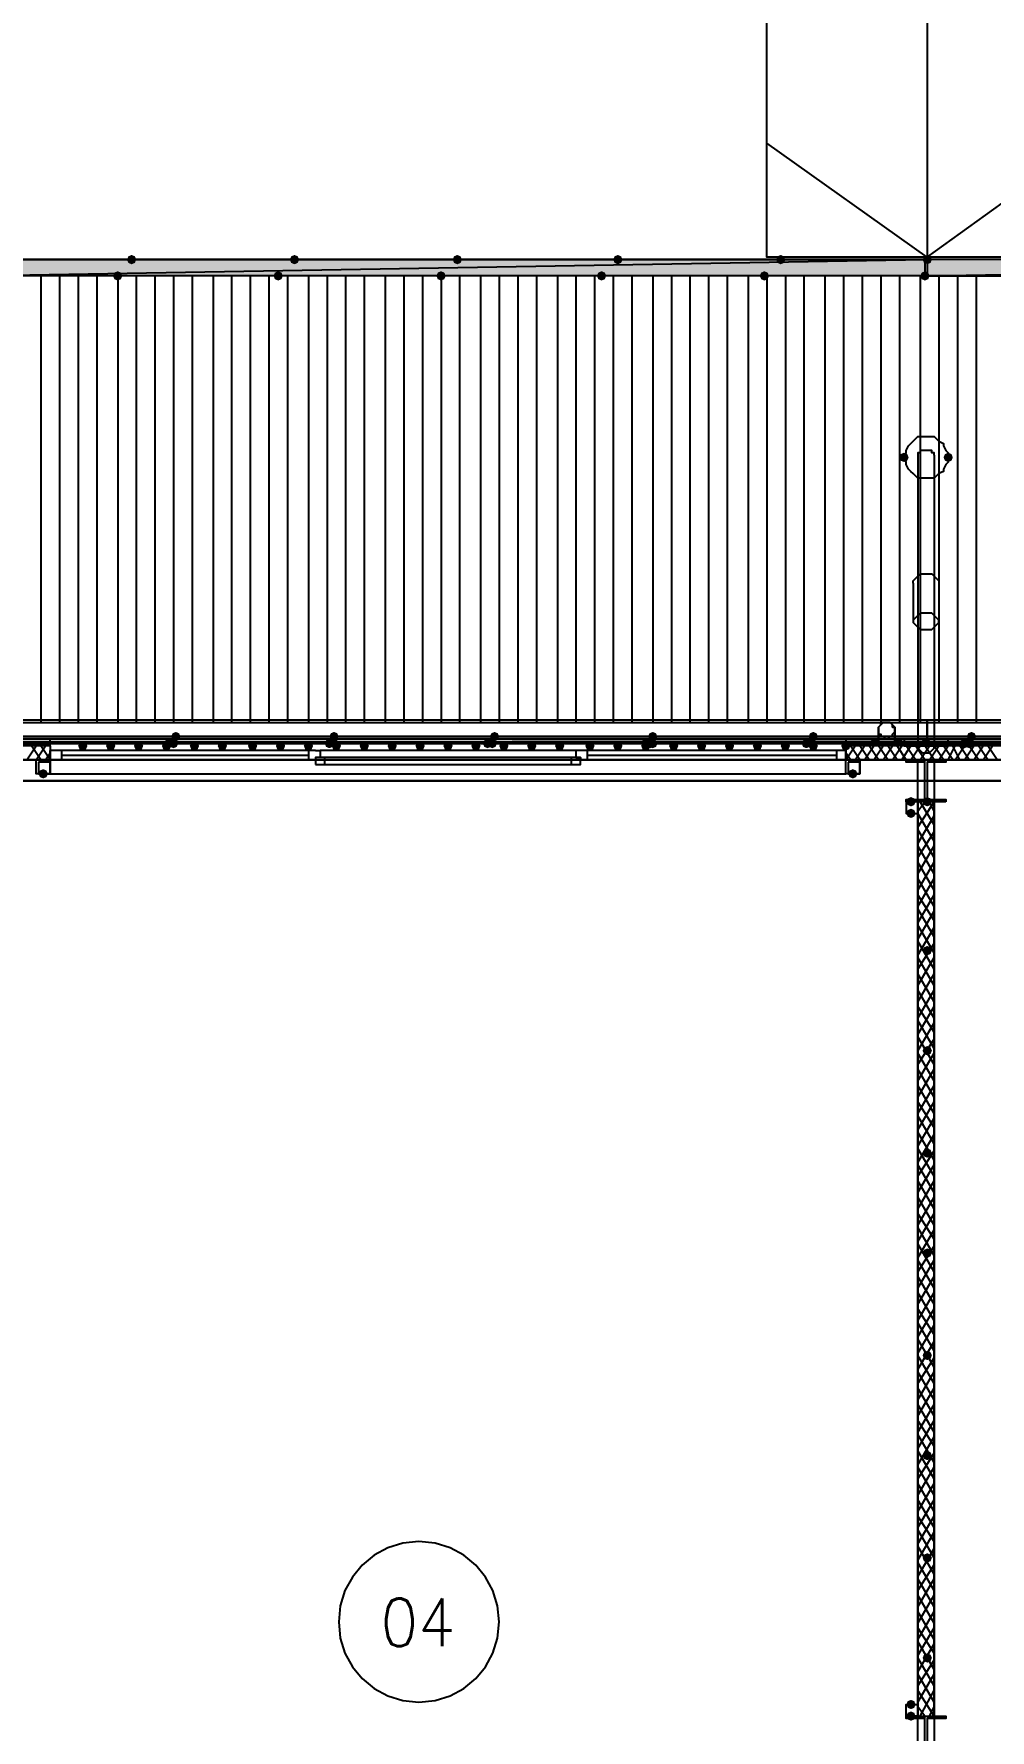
# Model space of a CAD drawing. Header units: millimetres. Extents: x 0 to 420, y 0 to 297.
# Drawn here: x 173.86 to 191.26, y 203.16 to 234.02 of the extents above; entities that cross this region are included whole.
import ezdxf

# ---------------------------------------------------------------- set-up
doc = ezdxf.new("R2010")
doc.units = ezdxf.units.MM
doc.layers.get('0').update_dxf_attribs({"linetype": 'CONTINUOUS'})
doc.styles.get("Standard").update_dxf_attribs({"font": 'STANDARD'})

msp = doc.modelspace()

# ---------------------------------------------------------------- hatches: boundary and pattern name
at = {"true_color": 0x0000fe}
for points in [[(175.725667, 229.912333), (175.700796, 229.852537), (175.641, 229.827667), (175.581204, 229.852537), (175.556333, 229.912333), (175.581204, 229.972129), (175.641, 229.997), (175.700796, 229.972129)], [(178.689, 229.912333), (178.664129, 229.852537), (178.604333, 229.827667), (178.544537, 229.852537), (178.519667, 229.912333), (178.544537, 229.972129), (178.604333, 229.997), (178.664129, 229.972129)], [(181.652333, 229.912333), (181.627462, 229.852537), (181.567667, 229.827667), (181.507871, 229.852537), (181.483, 229.912333), (181.507871, 229.972129), (181.567667, 229.997), (181.627462, 229.972129)], [(184.573333, 229.912333), (184.548463, 229.852537), (184.488667, 229.827667), (184.428871, 229.852537), (184.404, 229.912333), (184.428871, 229.972129), (184.488667, 229.997), (184.548462, 229.972129)], [(187.536667, 229.912333), (187.511796, 229.852537), (187.452, 229.827667), (187.392204, 229.852537), (187.367333, 229.912333), (187.392204, 229.972129), (187.452, 229.997), (187.511796, 229.972129)], [(190.203667, 229.912333), (190.178796, 229.852537), (190.119, 229.827667), (190.059204, 229.852537), (190.034333, 229.912333), (190.059204, 229.972129), (190.119, 229.997), (190.178796, 229.972129)], [(190.203667, 229.912333), (190.178796, 229.852537), (190.119, 229.827667), (190.059204, 229.852537), (190.034333, 229.912333), (190.059204, 229.972129), (190.119, 229.997), (190.178796, 229.972129)], [(175.471667, 229.616), (175.446796, 229.556204), (175.387, 229.531333), (175.327204, 229.556204), (175.302333, 229.616), (175.327204, 229.675796), (175.387, 229.700667), (175.446796, 229.675796)], [(178.392667, 229.616), (178.367796, 229.556204), (178.308, 229.531333), (178.248204, 229.556204), (178.223333, 229.616), (178.248204, 229.675796), (178.308, 229.700667), (178.367796, 229.675796)], [(181.356, 229.616), (181.331129, 229.556204), (181.271333, 229.531333), (181.211538, 229.556204), (181.186667, 229.616), (181.211537, 229.675796), (181.271333, 229.700667), (181.331129, 229.675796)], [(184.277, 229.616), (184.252129, 229.556204), (184.192333, 229.531333), (184.132538, 229.556204), (184.107667, 229.616), (184.132537, 229.675796), (184.192333, 229.700667), (184.252129, 229.675796)], [(187.240333, 229.616), (187.215462, 229.556204), (187.155667, 229.531333), (187.095871, 229.556204), (187.071, 229.616), (187.095871, 229.675796), (187.155667, 229.700667), (187.215462, 229.675796)], [(190.161333, 229.616), (190.136462, 229.556204), (190.076667, 229.531333), (190.016871, 229.556204), (189.992, 229.616), (190.016871, 229.675796), (190.076667, 229.700667), (190.136462, 229.675796)], [(176.53, 221.234), (176.505129, 221.174204), (176.445333, 221.149333), (176.385538, 221.174204), (176.360667, 221.234), (176.385537, 221.293796), (176.445333, 221.318667), (176.505129, 221.293796)], [(179.408667, 221.234), (179.383796, 221.174204), (179.324, 221.149333), (179.264204, 221.174204), (179.239333, 221.234), (179.264204, 221.293796), (179.324, 221.318667), (179.383796, 221.293796)], [(182.329667, 221.234), (182.304796, 221.174204), (182.245, 221.149333), (182.185204, 221.174204), (182.160333, 221.234), (182.185204, 221.293796), (182.245, 221.318667), (182.304796, 221.293796)], [(185.208333, 221.234), (185.183462, 221.174204), (185.123667, 221.149333), (185.063871, 221.174204), (185.039, 221.234), (185.063871, 221.293796), (185.123667, 221.318667), (185.183462, 221.293796)], [(188.129333, 221.234), (188.104463, 221.174204), (188.044667, 221.149333), (187.984871, 221.174204), (187.96, 221.234), (187.984871, 221.293796), (188.044667, 221.318667), (188.104462, 221.293796)], [(191.008, 221.234), (190.983129, 221.174204), (190.923333, 221.149333), (190.863538, 221.174204), (190.838667, 221.234), (190.863537, 221.293796), (190.923333, 221.318667), (190.983129, 221.293796)], [(176.403, 221.107), (176.378129, 221.047204), (176.318333, 221.022333), (176.258537, 221.047204), (176.233667, 221.107), (176.258537, 221.166796), (176.318333, 221.191667), (176.378129, 221.166796)], [(176.487667, 221.107), (176.462796, 221.047204), (176.403, 221.022333), (176.343204, 221.047204), (176.318333, 221.107), (176.343204, 221.166796), (176.403, 221.191667), (176.462796, 221.166796)], [(176.487667, 221.107), (176.462796, 221.047204), (176.403, 221.022333), (176.343204, 221.047204), (176.318333, 221.107), (176.343204, 221.166796), (176.403, 221.191667), (176.462796, 221.166796)], [(179.324, 221.107), (179.299129, 221.047204), (179.239333, 221.022333), (179.179538, 221.047204), (179.154667, 221.107), (179.179537, 221.166796), (179.239333, 221.191667), (179.299129, 221.166796)], [(179.408667, 221.107), (179.383796, 221.047204), (179.324, 221.022333), (179.264204, 221.047204), (179.239333, 221.107), (179.264204, 221.166796), (179.324, 221.191667), (179.383796, 221.166796)], [(179.408667, 221.107), (179.383796, 221.047204), (179.324, 221.022333), (179.264204, 221.047204), (179.239333, 221.107), (179.264204, 221.166796), (179.324, 221.191667), (179.383796, 221.166796)], [(182.202667, 221.107), (182.177796, 221.047204), (182.118, 221.022333), (182.058204, 221.047204), (182.033333, 221.107), (182.058204, 221.166796), (182.118, 221.191667), (182.177796, 221.166796)], [(182.287333, 221.107), (182.262462, 221.047204), (182.202667, 221.022333), (182.142871, 221.047204), (182.118, 221.107), (182.142871, 221.166796), (182.202667, 221.191667), (182.262462, 221.166796)], [(182.287333, 221.107), (182.262462, 221.047204), (182.202667, 221.022333), (182.142871, 221.047204), (182.118, 221.107), (182.142871, 221.166796), (182.202667, 221.191667), (182.262462, 221.166796)], [(185.081333, 221.107), (185.056462, 221.047204), (184.996667, 221.022333), (184.936871, 221.047204), (184.912, 221.107), (184.936871, 221.166796), (184.996667, 221.191667), (185.056462, 221.166796)], [(185.166, 221.107), (185.141129, 221.047204), (185.081333, 221.022333), (185.021538, 221.047204), (184.996667, 221.107), (185.021537, 221.166796), (185.081333, 221.191667), (185.141129, 221.166796)], [(185.208333, 221.107), (185.183462, 221.047204), (185.123667, 221.022333), (185.063871, 221.047204), (185.039, 221.107), (185.063871, 221.166796), (185.123667, 221.191667), (185.183462, 221.166796)], [(188.002333, 221.107), (187.977463, 221.047204), (187.917667, 221.022333), (187.857871, 221.047204), (187.833, 221.107), (187.857871, 221.166796), (187.917667, 221.191667), (187.977462, 221.166796)], [(188.087, 221.107), (188.062129, 221.047204), (188.002333, 221.022333), (187.942537, 221.047204), (187.917667, 221.107), (187.942537, 221.166796), (188.002333, 221.191667), (188.062129, 221.166796)], [(188.087, 221.107), (188.062129, 221.047204), (188.002333, 221.022333), (187.942537, 221.047204), (187.917667, 221.107), (187.942537, 221.166796), (188.002333, 221.191667), (188.062129, 221.166796)], [(190.881, 221.107), (190.856129, 221.047204), (190.796333, 221.022333), (190.736538, 221.047204), (190.711667, 221.107), (190.736537, 221.166796), (190.796333, 221.191667), (190.856129, 221.166796)], [(190.965667, 221.107), (190.940796, 221.047204), (190.881, 221.022333), (190.821204, 221.047204), (190.796333, 221.107), (190.821204, 221.166796), (190.881, 221.191667), (190.940796, 221.166796)], [(190.965667, 221.107), (190.940796, 221.047204), (190.881, 221.022333), (190.821204, 221.047204), (190.796333, 221.107), (190.821204, 221.166796), (190.881, 221.191667), (190.940796, 221.166796)]]:
    msp.add_hatch(color=0, dxfattribs=at).paths.add_polyline_path(points, flags=0)
at = {"true_color": 0x000007}
h = msp.add_hatch(color=0, dxfattribs=at)
h.paths.add_polyline_path([(190.076667, 229.616), (172.72, 229.616), (190.076667, 229.912333)], flags=0)
h.paths.add_polyline_path([(172.72, 229.616), (190.076667, 229.912333), (172.72, 229.912333)], flags=0)
h = msp.add_hatch(color=0, dxfattribs=at)
h.paths.add_polyline_path([(207.475667, 229.616), (190.119, 229.616), (207.475667, 229.912333)], flags=0)
h.paths.add_polyline_path([(190.119, 229.616), (207.475667, 229.912333), (190.119, 229.912333)], flags=0)
for points in [[(189.780333, 226.314), (189.755462, 226.254204), (189.695667, 226.229333), (189.635871, 226.254204), (189.611, 226.314), (189.635871, 226.373796), (189.695667, 226.398667), (189.755462, 226.373796)], [(190.584667, 226.314), (190.559796, 226.254204), (190.5, 226.229333), (190.440204, 226.254204), (190.415333, 226.314), (190.440204, 226.373796), (190.5, 226.398667), (190.559796, 226.373796)], [(174.836667, 221.064667), (174.811796, 221.004871), (174.752, 220.98), (174.692204, 221.004871), (174.667333, 221.064667), (174.692204, 221.124462), (174.752, 221.149333), (174.811796, 221.124463)], [(175.344667, 221.064667), (175.319796, 221.004871), (175.26, 220.98), (175.200204, 221.004871), (175.175333, 221.064667), (175.200204, 221.124462), (175.26, 221.149333), (175.319796, 221.124463)], [(175.852667, 221.064667), (175.827796, 221.004871), (175.768, 220.98), (175.708204, 221.004871), (175.683333, 221.064667), (175.708204, 221.124462), (175.768, 221.149333), (175.827796, 221.124463)], [(176.360667, 221.064667), (176.335796, 221.004871), (176.276, 220.98), (176.216204, 221.004871), (176.191333, 221.064667), (176.216204, 221.124462), (176.276, 221.149333), (176.335796, 221.124463)], [(176.868667, 221.064667), (176.843796, 221.004871), (176.784, 220.98), (176.724204, 221.004871), (176.699333, 221.064667), (176.724204, 221.124462), (176.784, 221.149333), (176.843796, 221.124463)], [(177.376667, 221.064667), (177.351796, 221.004871), (177.292, 220.98), (177.232204, 221.004871), (177.207333, 221.064667), (177.232204, 221.124462), (177.292, 221.149333), (177.351796, 221.124463)], [(177.927, 221.064667), (177.902129, 221.004871), (177.842333, 220.98), (177.782537, 221.004871), (177.757667, 221.064667), (177.782537, 221.124462), (177.842333, 221.149333), (177.902129, 221.124463)], [(178.435, 221.064667), (178.410129, 221.004871), (178.350333, 220.98), (178.290538, 221.004871), (178.265667, 221.064667), (178.290537, 221.124462), (178.350333, 221.149333), (178.410129, 221.124463)], [(178.943, 221.064667), (178.918129, 221.004871), (178.858333, 220.98), (178.798538, 221.004871), (178.773667, 221.064667), (178.798537, 221.124462), (178.858333, 221.149333), (178.918129, 221.124463)], [(179.451, 221.064667), (179.426129, 221.004871), (179.366333, 220.98), (179.306538, 221.004871), (179.281667, 221.064667), (179.306537, 221.124462), (179.366333, 221.149333), (179.426129, 221.124463)], [(179.959, 221.064667), (179.934129, 221.004871), (179.874333, 220.98), (179.814538, 221.004871), (179.789667, 221.064667), (179.814537, 221.124462), (179.874333, 221.149333), (179.934129, 221.124463)], [(180.467, 221.064667), (180.442129, 221.004871), (180.382333, 220.98), (180.322538, 221.004871), (180.297667, 221.064667), (180.322537, 221.124462), (180.382333, 221.149333), (180.442129, 221.124463)], [(180.975, 221.064667), (180.950129, 221.004871), (180.890333, 220.98), (180.830538, 221.004871), (180.805667, 221.064667), (180.830537, 221.124462), (180.890333, 221.149333), (180.950129, 221.124463)], [(181.483, 221.064667), (181.458129, 221.004871), (181.398333, 220.98), (181.338538, 221.004871), (181.313667, 221.064667), (181.338537, 221.124462), (181.398333, 221.149333), (181.458129, 221.124463)], [(181.991, 221.064667), (181.966129, 221.004871), (181.906333, 220.98), (181.846538, 221.004871), (181.821667, 221.064667), (181.846537, 221.124462), (181.906333, 221.149333), (181.966129, 221.124463)], [(182.499, 221.064667), (182.474129, 221.004871), (182.414333, 220.98), (182.354537, 221.004871), (182.329667, 221.064667), (182.354537, 221.124462), (182.414333, 221.149333), (182.474129, 221.124463)], [(183.007, 221.064667), (182.982129, 221.004871), (182.922333, 220.98), (182.862537, 221.004871), (182.837667, 221.064667), (182.862537, 221.124462), (182.922333, 221.149333), (182.982129, 221.124463)], [(183.515, 221.064667), (183.490129, 221.004871), (183.430333, 220.98), (183.370538, 221.004871), (183.345667, 221.064667), (183.370537, 221.124462), (183.430333, 221.149333), (183.490129, 221.124463)], [(184.065333, 221.064667), (184.040462, 221.004871), (183.980667, 220.98), (183.920871, 221.004871), (183.896, 221.064667), (183.920871, 221.124462), (183.980667, 221.149333), (184.040462, 221.124463)], [(184.573333, 221.064667), (184.548463, 221.004871), (184.488667, 220.98), (184.428871, 221.004871), (184.404, 221.064667), (184.428871, 221.124462), (184.488667, 221.149333), (184.548462, 221.124463)], [(185.081333, 221.064667), (185.056462, 221.004871), (184.996667, 220.98), (184.936871, 221.004871), (184.912, 221.064667), (184.936871, 221.124462), (184.996667, 221.149333), (185.056462, 221.124463)], [(185.589333, 221.064667), (185.564462, 221.004871), (185.504667, 220.98), (185.444871, 221.004871), (185.42, 221.064667), (185.444871, 221.124462), (185.504667, 221.149333), (185.564462, 221.124463)], [(186.097333, 221.064667), (186.072462, 221.004871), (186.012667, 220.98), (185.952871, 221.004871), (185.928, 221.064667), (185.952871, 221.124462), (186.012667, 221.149333), (186.072462, 221.124463)], [(186.605333, 221.064667), (186.580462, 221.004871), (186.520667, 220.98), (186.460871, 221.004871), (186.436, 221.064667), (186.460871, 221.124462), (186.520667, 221.149333), (186.580462, 221.124463)], [(187.113333, 221.064667), (187.088462, 221.004871), (187.028667, 220.98), (186.968871, 221.004871), (186.944, 221.064667), (186.968871, 221.124462), (187.028667, 221.149333), (187.088462, 221.124463)], [(187.621333, 221.064667), (187.596462, 221.004871), (187.536667, 220.98), (187.476871, 221.004871), (187.452, 221.064667), (187.476871, 221.124462), (187.536667, 221.149333), (187.596462, 221.124463)], [(188.129333, 221.064667), (188.104463, 221.004871), (188.044667, 220.98), (187.984871, 221.004871), (187.96, 221.064667), (187.984871, 221.124462), (188.044667, 221.149333), (188.104462, 221.124463)], [(188.722, 221.064667), (188.697129, 221.004871), (188.637333, 220.98), (188.577538, 221.004871), (188.552667, 221.064667), (188.577537, 221.124462), (188.637333, 221.149333), (188.697129, 221.124463)], [(174.117, 220.556667), (174.092129, 220.496871), (174.032333, 220.472), (173.972537, 220.496871), (173.947667, 220.556667), (173.972537, 220.616462), (174.032333, 220.641333), (174.092129, 220.616463)], [(188.849, 220.556667), (188.824129, 220.496871), (188.764333, 220.472), (188.704538, 220.496871), (188.679667, 220.556667), (188.704537, 220.616462), (188.764333, 220.641333), (188.824129, 220.616463)], [(189.907333, 220.048667), (189.882462, 219.988871), (189.822667, 219.964), (189.762871, 219.988871), (189.738, 220.048667), (189.762871, 220.108462), (189.822667, 220.133333), (189.882462, 220.108463)], [(190.203667, 220.048667), (190.178796, 219.988871), (190.119, 219.964), (190.059204, 219.988871), (190.034333, 220.048667), (190.059204, 220.108462), (190.119, 220.133333), (190.178796, 220.108463)], [(189.907333, 219.837), (189.882462, 219.777204), (189.822667, 219.752333), (189.762871, 219.777204), (189.738, 219.837), (189.762871, 219.896796), (189.822667, 219.921667), (189.882462, 219.896796)], [(190.203667, 217.339333), (190.178796, 217.279538), (190.119, 217.254667), (190.059204, 217.279538), (190.034333, 217.339333), (190.059204, 217.399129), (190.119, 217.424), (190.178796, 217.399129)], [(190.203667, 215.519), (190.178796, 215.459204), (190.119, 215.434333), (190.059204, 215.459204), (190.034333, 215.519), (190.059204, 215.578796), (190.119, 215.603667), (190.178796, 215.578796)], [(190.203667, 213.656333), (190.178796, 213.596537), (190.119, 213.571667), (190.059204, 213.596537), (190.034333, 213.656333), (190.059204, 213.716129), (190.119, 213.741), (190.178796, 213.716129)], [(190.203667, 211.836), (190.178796, 211.776204), (190.119, 211.751333), (190.059204, 211.776204), (190.034333, 211.836), (190.059204, 211.895796), (190.119, 211.920667), (190.178796, 211.895796)], [(190.203667, 209.973333), (190.178796, 209.913537), (190.119, 209.888667), (190.059204, 209.913537), (190.034333, 209.973333), (190.059204, 210.033129), (190.119, 210.058), (190.178796, 210.033129)], [(190.203667, 208.153), (190.178796, 208.093204), (190.119, 208.068333), (190.059204, 208.093204), (190.034333, 208.153), (190.059204, 208.212796), (190.119, 208.237667), (190.178796, 208.212796)], [(190.203667, 206.290333), (190.178796, 206.230537), (190.119, 206.205667), (190.059204, 206.230537), (190.034333, 206.290333), (190.059204, 206.350129), (190.119, 206.375), (190.178796, 206.350129)], [(190.203667, 204.47), (190.178796, 204.410204), (190.119, 204.385333), (190.059204, 204.410204), (190.034333, 204.47), (190.059204, 204.529796), (190.119, 204.554667), (190.178796, 204.529796)], [(189.907333, 203.623333), (189.882462, 203.563538), (189.822667, 203.538667), (189.762871, 203.563538), (189.738, 203.623333), (189.762871, 203.683129), (189.822667, 203.708), (189.882462, 203.683129)], [(189.907333, 203.411667), (189.882462, 203.351871), (189.822667, 203.327), (189.762871, 203.351871), (189.738, 203.411667), (189.762871, 203.471462), (189.822667, 203.496333), (189.882462, 203.471463)]]:
    msp.add_hatch(color=0, dxfattribs=at).paths.add_polyline_path(points, flags=0)
h = msp.add_hatch(color=0, dxfattribs=at)
h.paths.add_polyline_path([(119.972667, 221.234), (381.973667, 221.234), (119.972667, 221.107)], flags=0)
h.paths.add_polyline_path([(381.973667, 221.234), (119.972667, 221.107), (381.973667, 221.107)], flags=0)

# ---------------------------------------------------------------- linework, layer by layer
at = {"color": 0, "true_color": 0x000007}
for points in [[(192.997667, 256.032), (192.997667, 229.954667), (187.198, 229.954667), (187.198, 256.032)], [(190.119, 256.032), (190.119, 229.954667), (192.997667, 232.029)], [(190.119, 229.954667), (187.198, 232.029)], [(190.076667, 229.912333), (172.72, 229.912333)], [(179.112333, 229.912333), (183.684333, 229.912333)], [(207.475667, 229.912333), (190.119, 229.912333)], [(189.695667, 226.314), (189.738, 226.398667), (189.738, 226.441), (189.780333, 226.525667), (189.822667, 226.568), (189.865, 226.610333), (189.907333, 226.652667), (189.949667, 226.695), (190.034333, 226.695), (190.119, 226.695), (190.161333, 226.695), (190.246, 226.695), (190.288333, 226.652667), (190.330667, 226.610333), (190.415333, 226.568), (190.415333, 226.525667), (190.457667, 226.441), (190.5, 226.398667), (190.5, 226.314)], [(190.246, 226.356333), (190.246, 226.398667), (190.203667, 226.398667), (190.203667, 226.441), (190.161333, 226.441), (190.119, 226.441), (190.076667, 226.441), (190.034333, 226.441), (189.992, 226.441), (189.992, 226.398667), (189.949667, 226.398667), (189.949667, 226.356333)], [(189.949667, 226.356333), (189.949667, 221.022333)], [(190.246, 226.356333), (190.246, 221.022333)], [(189.865, 224.028), (189.865, 224.070333), (189.907333, 224.112667), (189.949667, 224.155), (189.992, 224.197333), (190.034333, 224.197333), (190.076667, 224.197333), (190.119, 224.197333), (190.161333, 224.197333), (190.203667, 224.197333), (190.246, 224.155), (190.288333, 224.112667), (190.330667, 224.070333), (190.330667, 224.028)], [(189.865, 224.028), (189.865, 223.308333)], [(190.330667, 224.028), (190.330667, 223.308333)], [(119.972667, 221.107), (381.973667, 221.107), (119.972667, 221.107), (381.973667, 221.107)], [(119.972667, 221.107), (381.973667, 221.107)], [(119.972667, 221.107), (381.973667, 221.107)], [(174.159333, 221.064667), (171.238333, 221.064667)], [(173.736, 220.810667), (173.905333, 221.064667)], [(173.99, 220.810667), (173.820667, 221.064667)], [(173.905333, 220.810667), (174.074667, 221.064667)], [(174.159333, 220.810667), (173.99, 221.064667)], [(174.159333, 221.064667), (174.159333, 221.191667), (188.637333, 221.191667), (188.637333, 221.064667)], [(174.159333, 221.064667), (174.159333, 220.98), (174.159333, 220.810667)], [(174.159333, 221.064667), (174.159333, 220.98)], [(174.159333, 220.810667), (174.371, 220.810667), (174.371, 220.98), (174.159333, 220.98)], [(178.858333, 220.98), (174.371, 220.98)], [(178.985333, 220.98), (178.858333, 220.98), (178.858333, 220.810667), (178.985333, 220.810667)], [(178.985333, 220.98), (179.07, 220.98), (179.07, 220.853), (178.985333, 220.853), (178.985333, 220.810667)], [(183.726667, 220.98), (179.07, 220.98)], [(183.853667, 220.98), (183.726667, 220.98), (183.726667, 220.853), (183.811333, 220.853), (183.811333, 220.810667), (183.853667, 220.810667)], [(183.853667, 220.810667), (183.938333, 220.810667), (183.938333, 220.98), (183.853667, 220.98)], [(188.468, 220.98), (183.938333, 220.98)], [(188.637333, 220.98), (188.468, 220.98), (188.468, 220.810667), (188.637333, 220.810667)], [(188.637333, 220.810667), (188.806667, 221.064667)], [(188.637333, 221.064667), (188.637333, 220.98), (188.637333, 220.810667)], [(188.637333, 221.064667), (188.637333, 220.98)], [(191.558333, 221.064667), (188.637333, 221.064667)], [(188.891333, 220.810667), (188.722, 221.064667)], [(188.806667, 220.810667), (188.976, 221.064667)], [(189.060667, 220.810667), (188.891333, 221.064667)], [(188.976, 220.810667), (189.145333, 221.064667)], [(189.23, 220.810667), (189.060667, 221.064667)], [(189.145333, 220.810667), (189.314667, 221.064667)], [(189.399333, 220.810667), (189.23, 221.064667)], [(189.314667, 220.810667), (189.484, 221.064667)], [(189.568667, 220.810667), (189.399333, 221.064667)], [(189.484, 220.810667), (189.653333, 221.064667)], [(189.738, 220.810667), (189.568667, 221.064667)], [(189.653333, 220.810667), (189.822667, 221.064667)], [(189.695667, 221.191667), (189.738, 221.191667), (189.780333, 221.191667), (189.822667, 221.191667), (189.865, 221.191667), (189.907333, 221.191667), (189.949667, 221.191667), (190.034333, 221.191667), (190.119, 221.191667), (190.161333, 221.191667), (190.246, 221.191667), (190.288333, 221.191667), (190.330667, 221.191667), (190.415333, 221.191667), (190.457667, 221.191667), (190.5, 221.191667)], [(189.695667, 221.191667), (189.695667, 221.064667), (189.738, 221.064667), (189.780333, 221.064667), (189.822667, 221.064667), (189.865, 221.064667), (189.907333, 221.064667), (189.949667, 221.064667), (190.034333, 221.064667), (190.119, 221.064667), (190.161333, 221.064667), (190.246, 221.064667), (190.288333, 221.064667), (190.330667, 221.064667), (190.415333, 221.064667), (190.457667, 221.064667), (190.5, 221.064667), (190.5, 221.191667)], [(189.907333, 220.810667), (189.738, 221.064667)], [(189.822667, 220.810667), (189.992, 221.064667)], [(190.076667, 220.810667), (189.907333, 221.064667)], [(189.992, 220.810667), (190.161333, 221.064667)], [(190.246, 220.810667), (190.076667, 221.064667)], [(190.161333, 220.810667), (190.330667, 221.064667)], [(190.415333, 220.810667), (190.246, 221.064667)], [(190.330667, 220.810667), (190.5, 221.064667)], [(190.584667, 220.810667), (190.415333, 221.064667)], [(190.5, 220.810667), (190.627, 221.064667)], [(190.711667, 220.810667), (190.584667, 221.064667)], [(190.627, 220.810667), (190.796333, 221.064667)], [(190.881, 220.810667), (190.711667, 221.064667)], [(190.796333, 220.810667), (190.965667, 221.064667)], [(191.050333, 220.810667), (190.881, 221.064667)], [(190.965667, 220.810667), (191.135, 221.064667)], [(191.219667, 220.810667), (191.050333, 221.064667)], [(191.135, 220.810667), (191.304333, 221.064667)], [(191.389, 220.810667), (191.219667, 221.064667)], [(171.238333, 220.810667), (174.159333, 220.810667)], [(174.032333, 220.810667), (174.032333, 220.768333)], [(174.074667, 220.810667), (174.159333, 220.937667)], [(181.398333, 220.810667), (174.159333, 220.810667), (174.159333, 220.683667)], [(181.398333, 220.810667), (174.159333, 220.810667), (174.159333, 220.683667)], [(174.159333, 220.810667), (188.637333, 220.810667)], [(174.159333, 220.683667), (174.159333, 220.556667), (181.398333, 220.556667)], [(174.159333, 220.683667), (174.159333, 220.556667), (181.398333, 220.556667)], [(174.371, 220.895333), (178.858333, 220.895333)], [(174.371, 220.810667), (178.858333, 220.810667)], [(183.642, 220.853), (179.154667, 220.853)], [(179.154667, 220.810667), (183.642, 220.810667)], [(179.154667, 220.726), (183.642, 220.726)], [(179.154667, 220.726), (183.642, 220.726)], [(188.637333, 220.683667), (188.637333, 220.810667), (181.398333, 220.810667)], [(188.637333, 220.683667), (188.637333, 220.810667), (181.398333, 220.810667)], [(181.398333, 220.556667), (188.637333, 220.556667), (188.637333, 220.683667)], [(181.398333, 220.556667), (188.637333, 220.556667), (188.637333, 220.683667)], [(183.938333, 220.895333), (188.468, 220.895333)], [(183.938333, 220.810667), (188.468, 220.810667)], [(188.722, 220.810667), (188.637333, 220.937667)], [(188.637333, 220.810667), (191.558333, 220.810667)], [(188.764333, 220.810667), (188.764333, 220.768333)], [(189.738, 220.768333), (189.738, 220.810667)], [(189.907333, 220.768333), (189.907333, 220.810667)], [(190.076667, 220.048667), (190.076667, 220.810667)], [(190.288333, 220.768333), (190.288333, 220.810667)], [(190.457667, 220.768333), (190.457667, 220.810667)], [(189.738, 220.048667), (189.738, 220.091)], [(189.907333, 220.048667), (189.907333, 220.091)], [(189.949667, 219.879333), (190.076667, 220.048667)], [(189.949667, 219.583), (190.246, 220.048667)], [(190.246, 219.625333), (189.992, 220.048667)], [(190.246, 219.879333), (190.161333, 220.048667)], [(190.288333, 220.048667), (190.288333, 220.091)], [(190.457667, 220.048667), (190.457667, 220.091)], [(190.246, 219.329), (189.949667, 219.837)], [(189.949667, 219.286667), (190.246, 219.794667)], [(190.246, 219.032667), (189.949667, 219.540667)], [(189.949667, 219.032667), (190.246, 219.498333)], [(189.949667, 218.736333), (190.246, 219.244333)], [(190.246, 218.736333), (189.949667, 219.244333)], [(189.949667, 218.44), (190.246, 218.948)], [(190.246, 218.44), (189.949667, 218.948)], [(189.949667, 218.143667), (190.246, 218.651667)], [(190.246, 218.143667), (189.949667, 218.651667)], [(189.949667, 217.847333), (190.246, 218.355333)], [(190.246, 217.889667), (189.949667, 218.355333)], [(190.246, 217.593333), (189.949667, 218.101333)], [(189.949667, 217.551), (190.246, 218.059)], [(190.246, 217.297), (189.949667, 217.805)], [(189.949667, 217.254667), (190.246, 217.762667)], [(190.246, 217.000667), (189.949667, 217.508667)], [(189.949667, 217.000667), (190.246, 217.466333)], [(189.949667, 216.704333), (190.246, 217.212333)], [(190.246, 216.704333), (189.949667, 217.212333)], [(189.949667, 216.408), (190.246, 216.916)], [(190.246, 216.408), (189.949667, 216.916)], [(189.949667, 216.111667), (190.246, 216.619667)], [(190.246, 216.111667), (189.949667, 216.619667)], [(189.949667, 215.815333), (190.246, 216.323333)], [(190.246, 215.857667), (189.949667, 216.323333)], [(190.246, 215.561333), (189.949667, 216.069333)], [(189.949667, 215.519), (190.246, 216.027)], [(190.246, 215.265), (189.949667, 215.773)], [(189.949667, 215.265), (190.246, 215.730667)], [(189.949667, 214.968667), (190.246, 215.476667)], [(190.246, 214.968667), (189.949667, 215.476667)], [(189.949667, 214.672333), (190.246, 215.180333)], [(190.246, 214.672333), (189.949667, 215.180333)], [(189.949667, 214.376), (190.246, 214.884)], [(190.246, 214.376), (189.949667, 214.884)], [(189.949667, 214.079667), (190.246, 214.587667)], [(190.246, 214.122), (189.949667, 214.587667)], [(190.246, 213.825667), (189.949667, 214.333667)], [(189.949667, 213.783333), (190.246, 214.291333)], [(190.246, 213.529333), (189.949667, 214.037333)], [(189.949667, 213.487), (190.246, 213.995)], [(190.246, 213.233), (189.949667, 213.741)], [(189.949667, 213.233), (190.246, 213.698667)], [(189.949667, 212.936667), (190.246, 213.444667)], [(190.246, 212.936667), (189.949667, 213.444667)], [(189.949667, 212.640333), (190.246, 213.148333)], [(190.246, 212.640333), (189.949667, 213.148333)], [(189.949667, 212.344), (190.246, 212.852)], [(190.246, 212.344), (189.949667, 212.852)], [(189.949667, 212.047667), (190.246, 212.555667)], [(190.246, 212.09), (189.949667, 212.555667)], [(190.246, 211.793667), (189.949667, 212.301667)], [(189.949667, 211.751333), (190.246, 212.259333)], [(190.246, 211.497333), (189.949667, 212.005333)], [(189.949667, 211.497333), (190.246, 211.963)], [(189.949667, 211.201), (190.246, 211.709)], [(190.246, 211.201), (189.949667, 211.709)], [(189.949667, 210.904667), (190.246, 211.412667)], [(190.246, 210.904667), (189.949667, 211.412667)], [(189.949667, 210.608333), (190.246, 211.116333)], [(190.246, 210.608333), (189.949667, 211.116333)], [(189.949667, 210.312), (190.246, 210.82)], [(190.246, 210.354333), (189.949667, 210.82)], [(190.246, 210.058), (189.949667, 210.566)], [(189.949667, 210.015667), (190.246, 210.523667)], [(190.246, 209.761667), (189.949667, 210.269667)], [(189.949667, 209.719333), (190.246, 210.227333)], [(190.246, 209.465333), (189.949667, 209.973333)], [(189.949667, 209.465333), (190.246, 209.931)], [(189.949667, 209.169), (190.246, 209.677)], [(190.246, 209.169), (189.949667, 209.677)], [(189.949667, 208.872667), (190.246, 209.380667)], [(190.246, 208.872667), (189.949667, 209.380667)], [(189.949667, 208.576333), (190.246, 209.084333)], [(190.246, 208.576333), (189.949667, 209.084333)], [(189.949667, 208.28), (190.246, 208.788)], [(190.246, 208.322333), (189.949667, 208.788)], [(190.246, 208.026), (189.949667, 208.534)], [(189.949667, 207.983667), (190.246, 208.491667)], [(190.246, 207.729667), (189.949667, 208.237667)], [(189.949667, 207.729667), (190.246, 208.195333)], [(189.949667, 207.433333), (190.246, 207.941333)], [(190.246, 207.433333), (189.949667, 207.941333)], [(189.949667, 207.137), (190.246, 207.645)], [(190.246, 207.137), (189.949667, 207.645)], [(189.949667, 206.840667), (190.246, 207.348667)], [(190.246, 206.840667), (189.949667, 207.348667)], [(189.949667, 206.544333), (190.246, 207.052333)], [(190.246, 206.586667), (189.949667, 207.052333)], [(190.246, 206.290333), (189.949667, 206.798333)], [(182.329667, 205.126167), (182.299995, 205.42051), (182.214894, 205.694662), (182.080238, 205.942749), (181.901899, 206.158899), (181.685749, 206.337238), (181.437662, 206.471894), (181.16351, 206.556995), (180.869167, 206.586667), (180.574823, 206.556995), (180.300671, 206.471894), (180.052584, 206.337238), (179.836434, 206.158899), (179.658095, 205.942749), (179.523439, 205.694662), (179.438339, 205.42051), (179.408667, 205.126167)], [(189.949667, 206.248), (190.246, 206.756)], [(190.246, 205.994), (189.949667, 206.502)], [(189.949667, 205.951667), (190.246, 206.459667)], [(190.246, 205.697667), (189.949667, 206.205667)], [(189.949667, 205.697667), (190.246, 206.163333)], [(189.949667, 205.401333), (190.246, 205.909333)], [(190.246, 205.401333), (189.949667, 205.909333)], [(189.949667, 205.105), (190.246, 205.613)], [(190.246, 205.105), (189.949667, 205.613)], [(189.949667, 204.808667), (190.246, 205.316667)], [(190.246, 204.808667), (189.949667, 205.316667)], [(179.408667, 205.126167), (179.438339, 204.831823), (179.523439, 204.557671), (179.658095, 204.309584), (179.836434, 204.093434), (180.052584, 203.915095), (180.300671, 203.780439), (180.574823, 203.695339), (180.869167, 203.665667), (181.16351, 203.695339), (181.437662, 203.780439), (181.685749, 203.915095), (181.901899, 204.093434), (182.080238, 204.309584), (182.214894, 204.557671), (182.299995, 204.831823), (182.329667, 205.126167)], [(189.949667, 204.512333), (190.246, 205.020333)], [(190.246, 204.554667), (189.949667, 205.020333)], [(190.246, 204.258333), (189.949667, 204.766333)], [(189.949667, 204.216), (190.246, 204.724)], [(190.246, 203.962), (189.949667, 204.47)], [(189.949667, 203.962), (190.246, 204.427667)], [(189.949667, 203.665667), (190.246, 204.173667)], [(190.246, 203.665667), (189.949667, 204.173667)], [(190.246, 203.411667), (189.949667, 203.877333)], [(189.992, 203.411667), (190.246, 203.877333)], [(189.738, 203.369333), (189.738, 203.411667)], [(189.907333, 203.369333), (189.907333, 203.411667)], [(190.076667, 203.411667), (189.949667, 203.581)], [(190.076667, 202.692), (190.076667, 203.411667)], [(190.161333, 203.411667), (190.246, 203.581)], [(190.288333, 203.369333), (190.288333, 203.411667)], [(190.457667, 203.369333), (190.457667, 203.411667)]]:
    msp.add_lwpolyline(points, dxfattribs=at)
for points in [[(381.973667, 229.065667), (381.973667, 229.616), (119.972667, 229.616), (119.972667, 229.065667), (119.972667, 222.080667), (119.972667, 221.488), (381.973667, 221.488), (381.973667, 222.080667)], [(190.076667, 229.912333), (190.076667, 229.616), (172.72, 229.616), (172.72, 229.912333), (172.72, 229.616), (155.321, 229.616), (155.321, 229.912333), (137.922, 229.912333), (137.922, 229.616), (155.321, 229.616), (155.321, 229.912333), (172.72, 229.912333)], [(190.076667, 229.616), (172.72, 229.616), (190.076667, 229.912333)], [(172.72, 229.616), (190.076667, 229.912333), (172.72, 229.912333)], [(183.684333, 229.912333), (179.112333, 229.912333)], [(207.475667, 229.616), (190.119, 229.616), (207.475667, 229.912333)], [(190.119, 229.616), (207.475667, 229.912333), (190.119, 229.912333)], [(207.475667, 229.912333), (190.119, 229.912333), (190.119, 229.616), (207.475667, 229.616)], [(190.161333, 225.933), (190.119, 225.933), (190.034333, 225.933), (189.949667, 225.933), (189.907333, 225.975333), (189.865, 226.017667), (189.822667, 226.06), (189.780333, 226.102333), (189.738, 226.187), (189.738, 226.229333), (189.695667, 226.314), (189.738, 226.398667), (189.738, 226.441), (189.780333, 226.525667), (189.822667, 226.568), (189.865, 226.610333), (189.907333, 226.652667), (189.949667, 226.695), (190.034333, 226.695), (190.119, 226.695), (190.161333, 226.695), (190.246, 226.695), (190.288333, 226.652667), (190.330667, 226.610333), (190.415333, 226.568), (190.415333, 226.525667), (190.457667, 226.441), (190.5, 226.398667), (190.5, 226.314), (190.5, 226.229333), (190.457667, 226.187), (190.415333, 226.102333), (190.415333, 226.06), (190.330667, 226.017667), (190.288333, 225.975333), (190.246, 225.933)], [(190.119, 223.181333), (190.161333, 223.181333), (190.203667, 223.181333), (190.246, 223.223667), (190.288333, 223.266), (190.330667, 223.308333), (190.330667, 223.350667), (190.288333, 223.393), (190.246, 223.435333), (190.203667, 223.477667), (190.161333, 223.477667), (190.119, 223.477667), (190.076667, 223.477667), (190.034333, 223.477667), (189.992, 223.477667), (189.949667, 223.435333), (189.907333, 223.393), (189.865, 223.350667), (189.865, 223.308333), (189.907333, 223.266), (189.949667, 223.223667), (189.992, 223.181333), (190.034333, 223.181333), (190.076667, 223.181333)], [(172.72, 221.191667), (190.119, 221.191667), (190.119, 221.530333), (172.72, 221.530333)], [(189.653333, 221.149333), (189.526333, 221.149333), (189.526333, 221.361), (189.526333, 221.403333), (189.484, 221.445667), (189.441667, 221.488), (189.399333, 221.488), (189.357, 221.488), (189.314667, 221.488), (189.272333, 221.488), (189.272333, 221.445667), (189.23, 221.403333), (189.23, 221.361), (189.23, 221.149333), (189.103, 221.149333), (189.23, 221.149333), (189.23, 221.361), (189.23, 221.403333), (189.272333, 221.445667), (189.314667, 221.488), (189.357, 221.488), (189.399333, 221.488), (189.441667, 221.488), (189.484, 221.445667), (189.484, 221.403333), (189.526333, 221.403333), (189.526333, 221.361), (189.526333, 221.149333), (189.653333, 221.149333), (189.526333, 221.149333), (189.526333, 221.361), (189.526333, 221.403333), (189.484, 221.445667), (189.441667, 221.488), (189.399333, 221.488), (189.357, 221.488), (189.314667, 221.488), (189.272333, 221.488), (189.272333, 221.445667), (189.23, 221.403333), (189.23, 221.361), (189.23, 221.149333), (189.103, 221.149333), (189.23, 221.149333), (189.23, 221.361), (189.23, 221.403333), (189.272333, 221.445667), (189.314667, 221.488), (189.357, 221.488), (189.399333, 221.488), (189.441667, 221.488), (189.484, 221.445667), (189.484, 221.403333), (189.526333, 221.403333), (189.526333, 221.361), (189.526333, 221.149333), (189.653333, 221.149333), (189.526333, 221.149333), (189.526333, 221.361), (189.526333, 221.403333), (189.484, 221.403333), (189.484, 221.445667), (189.441667, 221.488), (189.399333, 221.488), (189.357, 221.488), (189.314667, 221.488), (189.272333, 221.445667), (189.23, 221.403333), (189.23, 221.361), (189.23, 221.149333), (189.103, 221.149333), (189.23, 221.149333), (189.23, 221.361), (189.23, 221.403333), (189.272333, 221.445667), (189.272333, 221.488), (189.314667, 221.488), (189.357, 221.488), (189.399333, 221.488), (189.441667, 221.488), (189.484, 221.445667), (189.526333, 221.403333), (189.526333, 221.361), (189.526333, 221.149333)], [(189.23, 221.361), (189.23, 221.318667), (189.23, 221.276333), (189.272333, 221.276333), (189.272333, 221.234), (189.314667, 221.234), (189.357, 221.191667), (189.399333, 221.191667), (189.441667, 221.234), (189.484, 221.234), (189.484, 221.276333), (189.526333, 221.318667), (189.526333, 221.361), (189.526333, 221.403333), (189.484, 221.403333), (189.484, 221.445667), (189.441667, 221.488), (189.399333, 221.488), (189.357, 221.488), (189.314667, 221.488), (189.272333, 221.445667), (189.23, 221.403333)], [(189.526333, 221.361), (189.526333, 221.403333), (189.484, 221.403333), (189.484, 221.445667), (189.441667, 221.488), (189.399333, 221.488), (189.357, 221.488), (189.314667, 221.488), (189.272333, 221.445667), (189.23, 221.403333), (189.23, 221.361), (189.23, 221.318667), (189.23, 221.276333), (189.272333, 221.276333), (189.272333, 221.234), (189.314667, 221.234), (189.357, 221.191667), (189.399333, 221.191667), (189.441667, 221.234), (189.484, 221.234), (189.484, 221.276333), (189.526333, 221.318667)], [(190.119, 221.191667), (207.475667, 221.191667), (207.475667, 221.530333), (190.119, 221.530333)], [(119.972667, 221.234), (381.973667, 221.234), (119.972667, 221.107)], [(381.973667, 221.234), (119.972667, 221.107), (381.973667, 221.107)], [(119.972667, 221.234), (119.972667, 221.107), (381.973667, 221.107), (381.973667, 221.234)], [(174.159333, 220.810667), (174.159333, 220.98)], [(188.637333, 220.810667), (188.637333, 220.98)], [(190.119, 220.937667), (190.161333, 220.937667), (190.203667, 220.98), (190.246, 221.022333), (190.246, 221.064667), (190.203667, 221.107), (190.161333, 221.149333), (190.119, 221.149333), (190.076667, 221.149333), (190.034333, 221.149333), (189.992, 221.107), (189.949667, 221.064667), (189.949667, 221.022333), (189.992, 220.98), (190.034333, 220.937667), (190.076667, 220.937667)], [(393.361333, 220.810667), (259.291667, 220.810667), (259.291667, 189.780333), (242.612333, 189.780333), (242.612333, 220.810667), (108.585, 220.810667), (108.585, 104.14), (242.654667, 104.14), (242.654667, 135.128), (259.291667, 135.128), (259.291667, 104.14), (393.361333, 104.14)], [(173.905333, 220.810667), (174.159333, 220.810667), (174.159333, 220.556667), (173.905333, 220.556667)], [(173.947667, 220.768333), (173.947667, 220.556667), (174.159333, 220.556667), (174.159333, 220.768333)], [(178.985333, 220.726), (179.154667, 220.726), (179.154667, 220.853), (178.985333, 220.853)], [(183.811333, 220.853), (183.642, 220.853), (183.642, 220.726), (183.811333, 220.726)], [(188.637333, 220.810667), (188.891333, 220.810667), (188.891333, 220.556667), (188.637333, 220.556667)], [(188.679667, 220.768333), (188.679667, 220.556667), (188.891333, 220.556667), (188.891333, 220.768333)], [(190.457667, 220.048667), (189.738, 220.048667), (189.738, 220.091), (190.076667, 220.091), (190.076667, 220.768333), (189.738, 220.768333), (189.738, 220.810667), (190.457667, 220.810667), (190.457667, 220.768333), (190.119, 220.768333), (190.119, 220.091), (190.457667, 220.091)], [(242.612333, 220.429667), (242.612333, 189.780333), (259.291667, 189.780333), (259.291667, 220.429667), (393.022667, 220.429667), (393.022667, 104.478667), (259.291667, 104.478667), (259.291667, 135.128), (242.654667, 135.128), (242.654667, 104.478667), (108.923667, 104.478667), (108.923667, 220.429667)], [(189.949667, 220.048667), (189.738, 220.048667), (189.738, 219.837), (189.949667, 219.837), (189.949667, 220.048667), (189.738, 220.048667), (189.738, 219.837), (189.949667, 219.837)], [(190.246, 203.411667), (190.246, 220.048667), (189.949667, 220.048667), (189.949667, 203.411667)], [(189.949667, 203.411667), (189.738, 203.411667), (189.738, 203.623333), (189.949667, 203.623333), (189.949667, 203.411667), (189.738, 203.411667), (189.738, 203.623333), (189.949667, 203.623333)], [(190.457667, 202.692), (189.738, 202.692), (189.738, 202.734333), (190.076667, 202.734333), (190.076667, 203.369333), (189.738, 203.369333), (189.738, 203.411667), (190.457667, 203.411667), (190.457667, 203.369333), (190.119, 203.369333), (190.119, 202.734333), (190.457667, 202.734333)]]:
    msp.add_lwpolyline(points, close=True, dxfattribs=at)
at = {"color": 0, "true_color": 0x0000fd}
for points in [[(173.99, 229.616), (173.99, 221.488)], [(174.328667, 229.616), (174.328667, 221.488)], [(174.667333, 229.616), (174.667333, 221.488)], [(175.006, 229.616), (175.006, 221.488)], [(175.387, 229.616), (175.387, 221.488)], [(175.725667, 229.616), (175.725667, 221.488)], [(176.064333, 229.616), (176.064333, 221.488)], [(176.403, 229.616), (176.403, 221.488)], [(176.741667, 229.616), (176.741667, 221.488)], [(177.122667, 229.616), (177.122667, 221.488)], [(177.461333, 229.616), (177.461333, 221.488)], [(177.8, 229.616), (177.8, 221.488)], [(178.138667, 229.616), (178.138667, 221.488)], [(178.477333, 229.616), (178.477333, 221.488)], [(178.858333, 229.616), (178.858333, 221.488)], [(179.197, 229.616), (179.197, 221.488)], [(179.535667, 229.616), (179.535667, 221.488)], [(179.874333, 229.616), (179.874333, 221.488)], [(180.255333, 229.616), (180.255333, 221.488)], [(180.594, 229.616), (180.594, 221.488)], [(180.932667, 229.616), (180.932667, 221.488)], [(181.271333, 229.616), (181.271333, 221.488)], [(181.61, 229.616), (181.61, 221.488)], [(181.991, 229.616), (181.991, 221.488)], [(182.329667, 229.616), (182.329667, 221.488)], [(182.668333, 229.616), (182.668333, 221.488)], [(183.007, 229.616), (183.007, 221.488)], [(183.388, 229.616), (183.388, 221.488)], [(183.726667, 229.616), (183.726667, 221.488)], [(184.065333, 229.616), (184.065333, 221.488)], [(184.404, 229.616), (184.404, 221.488)], [(184.742667, 229.616), (184.742667, 221.488)], [(185.123667, 229.616), (185.123667, 221.488)], [(185.462333, 229.616), (185.462333, 221.488)], [(185.801, 229.616), (185.801, 221.488)], [(186.139667, 229.616), (186.139667, 221.488)], [(186.478333, 229.616), (186.478333, 221.488)], [(186.859333, 229.616), (186.859333, 221.488)], [(187.198, 229.616), (187.198, 221.488)], [(187.536667, 229.616), (187.536667, 221.488)], [(187.875333, 229.616), (187.875333, 221.488)], [(188.256333, 229.616), (188.256333, 221.488)], [(188.595, 229.616), (188.595, 221.488)], [(188.933667, 229.616), (188.933667, 221.488)], [(189.272333, 229.616), (189.272333, 221.488)], [(189.611, 229.616), (189.611, 221.488)], [(189.992, 229.616), (189.992, 221.488)], [(190.330667, 229.616), (190.330667, 221.488)], [(190.669333, 229.616), (190.669333, 221.488)], [(191.008, 229.616), (191.008, 221.488)]]:
    msp.add_lwpolyline(points, dxfattribs=at)
at = {"color": 0, "true_color": 0x00002b}
for points in [[(189.949667, 220.810667), (172.847, 220.810667), (172.847, 186.309), (189.949667, 186.309)], [(207.348667, 186.309), (207.348667, 220.810667), (190.246, 220.810667), (190.246, 186.309)]]:
    msp.add_lwpolyline(points, close=True, dxfattribs=at)
at = {"color": 0, "true_color": 0x0000fe}
msp.add_lwpolyline([(242.612333, 220.429667), (108.923667, 220.429667), (108.923667, 104.478667), (242.654667, 104.478667), (242.654667, 135.128), (259.291667, 135.128), (259.291667, 104.478667), (393.022667, 104.478667), (393.022667, 220.429667), (259.291667, 220.429667), (259.291667, 189.780333), (242.612333, 189.780333)], close=True, dxfattribs=at)

# ---------------------------------------------------------------- texts
at = {"color": 0, "true_color": 0x000007, "insert": (180.170674, 205.553699), "char_height": 0.872032, "width": 1.16270936, "attachment_point": 1}
msp.add_mtext('04', dxfattribs=at)

doc.saveas('drawing.dxf')
